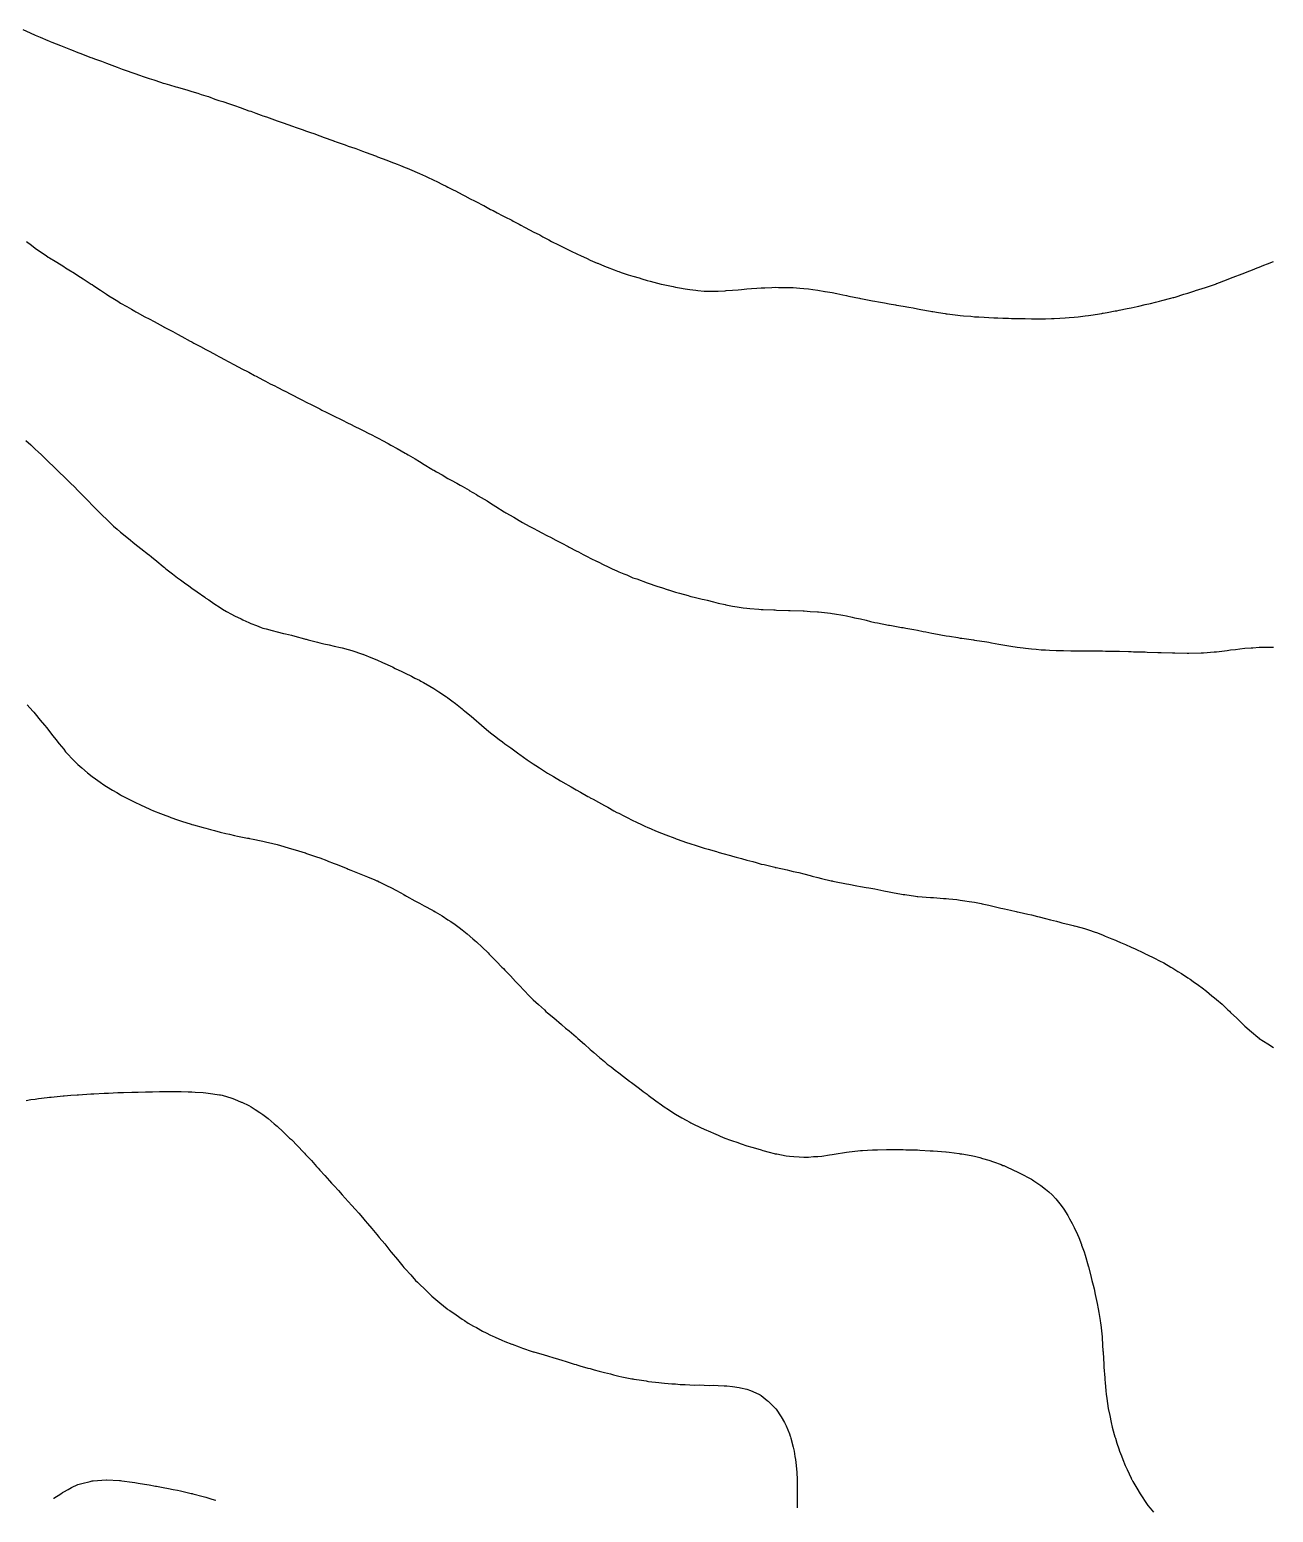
# Model space of a CAD drawing. Extents: x -717078 to -715000, y -984629 to -984000.
# Drawn here: x -715087.9 to -715000.5, y -984490.8 to -984386.6 of the extents above; entities that cross this region are included whole.
import ezdxf

# ---------------------------------------------------------------- set-up
doc = ezdxf.new("R2010")
doc.units = 0
doc.layers.add('buffer_B2_0_1_clip', color=7, linetype='Continuous')

msp = doc.modelspace()

# ---------------------------------------------------------------- linework, layer by layer
at = {"layer": 'buffer_B2_0_1_clip'}
for points in [[(-715088.38, -984386.62), (-715087.85, -984386.85), (-715087.5, -984387.02), (-715087.15, -984387.15), (-715086.61, -984387.39), (-715086.5, -984387.44), (-715086.45, -984387.45), (-715086.34, -984387.5), (-715085.73, -984387.73), (-715085.5, -984387.83), (-715085.02, -984388.02), (-715084.96, -984388.04), (-715084.5, -984388.23), (-715084.3, -984388.3), (-715083.79, -984388.5), (-715083.58, -984388.58), (-715083.5, -984388.61), (-715083.33, -984388.67), (-715082.84, -984388.84), (-715082.5, -984388.98), (-715082.12, -984389.12), (-715081.73, -984389.27), (-715081.5, -984389.36), (-715081.39, -984389.39), (-715081.1, -984389.5), (-715080.65, -984389.65), (-715080.5, -984389.71), (-715080.18, -984389.82), (-715079.91, -984389.91), (-715079.5, -984390.05), (-715079.16, -984390.16), (-715078.69, -984390.31), (-715078.5, -984390.38), (-715078.4, -984390.4), (-715078.07, -984390.5), (-715077.63, -984390.63), (-715077.5, -984390.66), (-715077.27, -984390.73), (-715076.85, -984390.85), (-715076.5, -984390.96), (-715076.08, -984391.08), (-715075.83, -984391.17), (-715075.5, -984391.28), (-715075.33, -984391.33), (-715074.87, -984391.5), (-715074.59, -984391.59), (-715074.5, -984391.62), (-715074.32, -984391.68), (-715073.84, -984391.84), (-715073.5, -984391.96), (-715073.1, -984392.1), (-715072.79, -984392.21), (-715072.5, -984392.32), (-715072.36, -984392.36), (-715072, -984392.5), (-715071.63, -984392.63), (-715071.5, -984392.67), (-715071.24, -984392.76), (-715070.88, -984392.88), (-715070.5, -984393.02), (-715070.14, -984393.14), (-715069.69, -984393.31), (-715069.5, -984393.38), (-715069.41, -984393.41), (-715069.17, -984393.5), (-715068.67, -984393.67), (-715068.5, -984393.73), (-715068.15, -984393.85), (-715067.93, -984393.93), (-715067.5, -984394.08), (-715067.19, -984394.19), (-715066.58, -984394.42), (-715066.5, -984394.45), (-715066.46, -984394.46), (-715066.36, -984394.5), (-715065.72, -984394.72), (-715065.5, -984394.8), (-715065.04, -984394.96), (-715064.98, -984394.98), (-715064.5, -984395.16), (-715064.25, -984395.25), (-715063.59, -984395.5), (-715063.52, -984395.52), (-715063.5, -984395.53), (-715063.45, -984395.55), (-715062.79, -984395.79), (-715062.5, -984395.9), (-715062.07, -984396.07), (-715061.84, -984396.16), (-715061.5, -984396.3), (-715061.36, -984396.36), (-715061.04, -984396.5), (-715060.66, -984396.66), (-715060.5, -984396.73), (-715060.08, -984396.92), (-715059.97, -984396.97), (-715059.5, -984397.2), (-715059.29, -984397.29), (-715058.89, -984397.5), (-715058.63, -984397.63), (-715058.5, -984397.69), (-715058.12, -984397.88), (-715057.96, -984397.96), (-715057.5, -984398.2), (-715057.3, -984398.3), (-715056.93, -984398.5), (-715056.64, -984398.64), (-715056.5, -984398.72), (-715056.05, -984398.95), (-715055.98, -984398.98), (-715055.5, -984399.25), (-715055.33, -984399.33), (-715055.03, -984399.5), (-715054.68, -984399.68), (-715054.5, -984399.78), (-715054.02, -984400.02), (-715053.92, -984400.07), (-715053.5, -984400.3), (-715053.37, -984400.37), (-715053.13, -984400.5), (-715052.71, -984400.71), (-715052.5, -984400.82), (-715052.05, -984401.05), (-715051.82, -984401.18), (-715051.5, -984401.35), (-715051.4, -984401.4), (-715051.21, -984401.5), (-715050.74, -984401.74), (-715050.5, -984401.86), (-715050.07, -984402.07), (-715049.8, -984402.2), (-715049.5, -984402.35), (-715049.4, -984402.4), (-715049.19, -984402.5), (-715048.71, -984402.71), (-715048.5, -984402.81), (-715048.02, -984403.02), (-715047.96, -984403.04), (-715047.5, -984403.24), (-715047.31, -984403.31), (-715046.82, -984403.5), (-715046.59, -984403.59), (-715046.5, -984403.62), (-715046.32, -984403.68), (-715045.84, -984403.84), (-715045.5, -984403.95), (-715045.07, -984404.07), (-715044.87, -984404.13), (-715044.5, -984404.24), (-715044.29, -984404.29), (-715043.51, -984404.5), (-715043.5, -984404.5), (-715043.5, -984404.5), (-715043.5, -984404.5), (-715042.68, -984404.68), (-715042.5, -984404.72), (-715042.23, -984404.77), (-715041.84, -984404.84), (-715041.5, -984404.89), (-715041.07, -984404.93), (-715040.94, -984404.94), (-715040.5, -984404.99), (-715040.01, -984404.99), (-715039.99, -984404.99), (-715039.5, -984405), (-715039.03, -984404.97), (-715038.96, -984404.96), (-715038.5, -984404.93), (-715038.1, -984404.9), (-715037.88, -984404.88), (-715037.5, -984404.84), (-715037.18, -984404.82), (-715036.79, -984404.79), (-715036.5, -984404.77), (-715036.24, -984404.76), (-715035.73, -984404.73), (-715035.5, -984404.72), (-715035.27, -984404.73), (-715034.73, -984404.73), (-715034.5, -984404.73), (-715034.25, -984404.75), (-715033.78, -984404.78), (-715033.5, -984404.8), (-715033.16, -984404.84), (-715032.87, -984404.87), (-715032.5, -984404.92), (-715032.01, -984405.01), (-715031.99, -984405.01), (-715031.5, -984405.1), (-715031.17, -984405.17), (-715030.75, -984405.25), (-715030.5, -984405.3), (-715030.34, -984405.34), (-715029.59, -984405.5), (-715029.51, -984405.51), (-715029.5, -984405.52), (-715029.48, -984405.52), (-715028.67, -984405.67), (-715028.5, -984405.71), (-715028.25, -984405.75), (-715027.82, -984405.82), (-715027.5, -984405.88), (-715027.04, -984405.96), (-715026.97, -984405.97), (-715026.5, -984406.06), (-715026.12, -984406.12), (-715025.82, -984406.18), (-715025.5, -984406.24), (-715025.28, -984406.28), (-715024.6, -984406.4), (-715024.5, -984406.42), (-715024.43, -984406.43), (-715024.03, -984406.5), (-715023.57, -984406.57), (-715023.5, -984406.58), (-715023.41, -984406.59), (-715022.68, -984406.68), (-715022.5, -984406.7), (-715022.28, -984406.72), (-715021.76, -984406.76), (-715021.5, -984406.79), (-715021.2, -984406.8), (-715020.83, -984406.83), (-715020.5, -984406.85), (-715020.14, -984406.86), (-715019.87, -984406.87), (-715019.5, -984406.89), (-715019.1, -984406.9), (-715018.91, -984406.91), (-715018.5, -984406.92), (-715018.07, -984406.93), (-715017.93, -984406.93), (-715017.5, -984406.94), (-715017.06, -984406.94), (-715016.94, -984406.94), (-715016.5, -984406.94), (-715016.08, -984406.92), (-715015.91, -984406.91), (-715015.5, -984406.9), (-715015.13, -984406.87), (-715014.85, -984406.85), (-715014.5, -984406.82), (-715014.21, -984406.79), (-715013.73, -984406.73), (-715013.5, -984406.7), (-715013.32, -984406.68), (-715012.56, -984406.56), (-715012.5, -984406.55), (-715012.45, -984406.55), (-715012.18, -984406.5), (-715011.61, -984406.39), (-715011.5, -984406.37), (-715011.34, -984406.34), (-715010.78, -984406.22), (-715010.5, -984406.17), (-715010.07, -984406.07), (-715009.95, -984406.05), (-715009.5, -984405.94), (-715009.14, -984405.86), (-715008.77, -984405.77), (-715008.5, -984405.71), (-715008.34, -984405.66), (-715007.71, -984405.5), (-715007.55, -984405.45), (-715007.5, -984405.44), (-715007.41, -984405.41), (-715006.78, -984405.22), (-715006.5, -984405.13), (-715006.02, -984404.98), (-715005.96, -984404.96), (-715005.5, -984404.81), (-715005.27, -984404.73), (-715004.57, -984404.5), (-715004.52, -984404.48), (-715004.5, -984404.47), (-715004.46, -984404.46), (-715003.8, -984404.2), (-715003.5, -984404.09), (-715002.5, -984403.7), (-715002.35, -984403.65), (-715001.97, -984403.5), (-715001.64, -984403.36), (-715001.5, -984403.31), (-715001.18, -984403.18), (-715000.92, -984403.08), (-715000.5, -984402.91)], [(-715088.11, -984401.5), (-715087.77, -984401.77), (-715087.5, -984401.97), (-715087.19, -984402.19), (-715086.74, -984402.5), (-715086.6, -984402.6), (-715086.5, -984402.66), (-715086.1, -984402.9), (-715085.97, -984402.97), (-715085.5, -984403.27), (-715085.36, -984403.36), (-715085.13, -984403.5), (-715084.74, -984403.74), (-715084.5, -984403.89), (-715084.12, -984404.12), (-715083.56, -984404.5), (-715083.52, -984404.52), (-715083.5, -984404.54), (-715083.38, -984404.62), (-715082.92, -984404.92), (-715082.5, -984405.21), (-715082.32, -984405.32), (-715082.04, -984405.5), (-715081.7, -984405.7), (-715081.5, -984405.83), (-715081.07, -984406.07), (-715080.73, -984406.27), (-715080.5, -984406.4), (-715080.44, -984406.44), (-715080.33, -984406.5), (-715079.79, -984406.79), (-715079.5, -984406.95), (-715079.14, -984407.14), (-715078.52, -984407.48), (-715078.5, -984407.49), (-715078.49, -984407.49), (-715078.48, -984407.5), (-715077.84, -984407.84), (-715077.5, -984408.03), (-715077.19, -984408.19), (-715076.62, -984408.5), (-715076.54, -984408.54), (-715076.5, -984408.56), (-715076.36, -984408.64), (-715075.89, -984408.89), (-715075.5, -984409.1), (-715075.23, -984409.23), (-715074.75, -984409.5), (-715074.59, -984409.59), (-715074.5, -984409.63), (-715074.21, -984409.79), (-715073.93, -984409.93), (-715073.5, -984410.17), (-715073.28, -984410.28), (-715072.88, -984410.5), (-715072.63, -984410.63), (-715072.5, -984410.7), (-715072.08, -984410.92), (-715071.98, -984410.98), (-715071.5, -984411.23), (-715071.32, -984411.32), (-715070.98, -984411.5), (-715070.66, -984411.66), (-715070.5, -984411.75), (-715070, -984412), (-715069.99, -984412.01), (-715069.5, -984412.27), (-715069.34, -984412.34), (-715069.04, -984412.5), (-715068.68, -984412.68), (-715068.5, -984412.77), (-715068.01, -984413.01), (-715067.96, -984413.04), (-715067.5, -984413.27), (-715067.35, -984413.35), (-715067.05, -984413.5), (-715066.68, -984413.68), (-715066.5, -984413.77), (-715066.01, -984414.01), (-715065.96, -984414.04), (-715065.5, -984414.27), (-715065.35, -984414.35), (-715065.05, -984414.5), (-715064.68, -984414.68), (-715064.5, -984414.77), (-715064.02, -984415.02), (-715063.95, -984415.05), (-715063.5, -984415.28), (-715063.36, -984415.36), (-715063.09, -984415.5), (-715062.7, -984415.7), (-715062.5, -984415.81), (-715062.06, -984416.06), (-715061.79, -984416.21), (-715061.5, -984416.38), (-715061.42, -984416.42), (-715061.29, -984416.5), (-715060.79, -984416.79), (-715060.5, -984416.97), (-715060.17, -984417.17), (-715059.64, -984417.5), (-715059.55, -984417.55), (-715059.5, -984417.58), (-715059.31, -984417.69), (-715058.91, -984417.91), (-715058.5, -984418.15), (-715058.27, -984418.27), (-715057.88, -984418.5), (-715057.63, -984418.63), (-715057.5, -984418.71), (-715057.01, -984418.99), (-715057, -984419), (-715056.5, -984419.29), (-715056.37, -984419.37), (-715056.16, -984419.5), (-715055.74, -984419.74), (-715055.5, -984419.89), (-715055.13, -984420.13), (-715054.55, -984420.5), (-715054.52, -984420.52), (-715054.5, -984420.53), (-715054.43, -984420.57), (-715053.88, -984420.88), (-715053.5, -984421.11), (-715053.25, -984421.25), (-715052.8, -984421.5), (-715052.6, -984421.6), (-715052.5, -984421.66), (-715052.17, -984421.83), (-715051.95, -984421.95), (-715051.5, -984422.19), (-715051.29, -984422.29), (-715050.91, -984422.5), (-715050.64, -984422.64), (-715050.5, -984422.71), (-715050.06, -984422.94), (-715049.98, -984422.98), (-715049.5, -984423.24), (-715049.32, -984423.32), (-715049, -984423.5), (-715048.66, -984423.66), (-715048.5, -984423.75), (-715048.01, -984423.99), (-715048, -984424), (-715047.5, -984424.25), (-715047.33, -984424.33), (-715046.97, -984424.5), (-715046.64, -984424.64), (-715046.5, -984424.71), (-715046.14, -984424.86), (-715045.94, -984424.94), (-715045.5, -984425.13), (-715045.22, -984425.22), (-715044.5, -984425.5), (-715044.5, -984425.5), (-715044.5, -984425.5), (-715044.5, -984425.5), (-715043.75, -984425.75), (-715043.5, -984425.83), (-715043.02, -984425.98), (-715042.99, -984425.99), (-715042.5, -984426.15), (-715042.22, -984426.22), (-715041.61, -984426.39), (-715041.5, -984426.42), (-715041.44, -984426.44), (-715041.19, -984426.5), (-715040.63, -984426.63), (-715040.5, -984426.67), (-715040.28, -984426.72), (-715039.83, -984426.83), (-715039.5, -984426.91), (-715039.02, -984427.02), (-715038.97, -984427.03), (-715038.5, -984427.13), (-715038.18, -984427.18), (-715037.76, -984427.24), (-715037.5, -984427.28), (-715037.29, -984427.29), (-715036.65, -984427.35), (-715036.5, -984427.36), (-715036.36, -984427.36), (-715035.6, -984427.4), (-715035.5, -984427.4), (-715035.41, -984427.41), (-715034.56, -984427.44), (-715034.5, -984427.44), (-715034.44, -984427.44), (-715033.53, -984427.47), (-715033.5, -984427.47), (-715033.47, -984427.47), (-715033.05, -984427.5), (-715032.53, -984427.53), (-715032.5, -984427.53), (-715032.46, -984427.54), (-715031.62, -984427.62), (-715031.5, -984427.64), (-715031.33, -984427.67), (-715030.76, -984427.76), (-715030.5, -984427.81), (-715030.1, -984427.9), (-715029.94, -984427.94), (-715029.5, -984428.03), (-715029.12, -984428.12), (-715028.8, -984428.2), (-715028.5, -984428.27), (-715028.31, -984428.31), (-715027.54, -984428.46), (-715027.5, -984428.47), (-715027.47, -984428.47), (-715027.33, -984428.5), (-715026.62, -984428.62), (-715026.5, -984428.64), (-715026.33, -984428.67), (-715025.77, -984428.77), (-715025.5, -984428.82), (-715025.1, -984428.9), (-715024.93, -984428.93), (-715024.5, -984429.02), (-715024.1, -984429.1), (-715023.86, -984429.14), (-715023.5, -984429.21), (-715023.25, -984429.25), (-715022.66, -984429.34), (-715022.5, -984429.37), (-715022.38, -984429.38), (-715021.58, -984429.5), (-715021.51, -984429.51), (-715021.5, -984429.51), (-715021.49, -984429.51), (-715020.64, -984429.64), (-715020.5, -984429.66), (-715020.3, -984429.7), (-715019.79, -984429.79), (-715019.5, -984429.85), (-715019.08, -984429.92), (-715018.95, -984429.95), (-715018.5, -984430.02), (-715018.07, -984430.07), (-715017.91, -984430.09), (-715017.5, -984430.14), (-715017.16, -984430.16), (-715016.81, -984430.19), (-715016.5, -984430.21), (-715016.22, -984430.22), (-715015.76, -984430.24), (-715015.5, -984430.24), (-715015.25, -984430.25), (-715014.74, -984430.26), (-715014.5, -984430.26), (-715014.27, -984430.27), (-715013.73, -984430.27), (-715013.5, -984430.27), (-715013.28, -984430.28), (-715012.72, -984430.28), (-715012.5, -984430.28), (-715012.29, -984430.29), (-715011.7, -984430.3), (-715011.5, -984430.3), (-715011.3, -984430.3), (-715010.68, -984430.32), (-715010.5, -984430.32), (-715010.33, -984430.33), (-715009.65, -984430.35), (-715009.5, -984430.35), (-715009.36, -984430.36), (-715008.62, -984430.38), (-715008.5, -984430.39), (-715008.39, -984430.39), (-715007.58, -984430.42), (-715007.5, -984430.42), (-715007.42, -984430.42), (-715006.56, -984430.44), (-715006.5, -984430.44), (-715006.44, -984430.44), (-715005.58, -984430.42), (-715005.5, -984430.42), (-715005.41, -984430.41), (-715004.65, -984430.35), (-715004.5, -984430.34), (-715004.31, -984430.31), (-715003.75, -984430.25), (-715003.5, -984430.21), (-715003.17, -984430.17), (-715002.86, -984430.14), (-715002.5, -984430.09), (-715002.05, -984430.05), (-715001.95, -984430.05), (-715001.5, -984430.01), (-715001.01, -984430.01), (-715000.99, -984430.01), (-715000.5, -984430)], [(-715088.15, -984415.5), (-715087.8, -984415.8), (-715087.5, -984416.09), (-715087.29, -984416.29), (-715087.06, -984416.5), (-715086.77, -984416.77), (-715086.5, -984417.05), (-715086.27, -984417.27), (-715086.03, -984417.5), (-715085.76, -984417.76), (-715085.5, -984418.02), (-715085.25, -984418.25), (-715085.01, -984418.5), (-715084.75, -984418.75), (-715084.5, -984419.01), (-715084.25, -984419.25), (-715084.02, -984419.5), (-715083.76, -984419.76), (-715083.5, -984420.03), (-715083.26, -984420.26), (-715083.03, -984420.5), (-715082.76, -984420.76), (-715082.5, -984421.02), (-715082.25, -984421.25), (-715081.99, -984421.5), (-715081.73, -984421.73), (-715081.5, -984421.93), (-715081.19, -984422.19), (-715080.81, -984422.5), (-715080.64, -984422.64), (-715080.5, -984422.75), (-715080.07, -984423.07), (-715079.54, -984423.5), (-715079.52, -984423.52), (-715079.5, -984423.53), (-715079.33, -984423.67), (-715078.96, -984423.96), (-715078.5, -984424.35), (-715078.41, -984424.41), (-715078.31, -984424.5), (-715077.85, -984424.85), (-715077.5, -984425.14), (-715077.29, -984425.29), (-715077.01, -984425.5), (-715076.71, -984425.71), (-715076.5, -984425.87), (-715076.12, -984426.12), (-715075.59, -984426.5), (-715075.54, -984426.54), (-715075.5, -984426.56), (-715075.31, -984426.69), (-715074.94, -984426.94), (-715074.5, -984427.23), (-715074.33, -984427.33), (-715074.06, -984427.5), (-715073.7, -984427.7), (-715073.5, -984427.81), (-715073.03, -984428.03), (-715072.91, -984428.09), (-715072.5, -984428.29), (-715072.35, -984428.35), (-715071.96, -984428.5), (-715071.62, -984428.62), (-715071.5, -984428.67), (-715071.27, -984428.73), (-715070.84, -984428.84), (-715070.5, -984428.94), (-715070.05, -984429.05), (-715069.92, -984429.08), (-715069.5, -984429.18), (-715069.25, -984429.25), (-715068.57, -984429.43), (-715068.5, -984429.45), (-715068.46, -984429.46), (-715068.32, -984429.5), (-715067.67, -984429.67), (-715067.5, -984429.71), (-715067.23, -984429.77), (-715066.85, -984429.85), (-715066.5, -984429.94), (-715066.04, -984430.04), (-715065.93, -984430.07), (-715065.5, -984430.18), (-715065.25, -984430.25), (-715064.51, -984430.5), (-715064.5, -984430.5), (-715064.5, -984430.5), (-715064.49, -984430.51), (-715063.79, -984430.79), (-715063.5, -984430.9), (-715063.09, -984431.09), (-715062.77, -984431.23), (-715062.5, -984431.35), (-715062.4, -984431.4), (-715062.2, -984431.5), (-715061.73, -984431.73), (-715061.5, -984431.83), (-715061.06, -984432.06), (-715060.82, -984432.18), (-715060.5, -984432.34), (-715060.4, -984432.4), (-715060.22, -984432.5), (-715059.76, -984432.76), (-715059.5, -984432.91), (-715059.14, -984433.14), (-715058.6, -984433.5), (-715058.54, -984433.54), (-715058.5, -984433.57), (-715058.22, -984433.78), (-715057.97, -984433.97), (-715057.5, -984434.35), (-715057.42, -984434.42), (-715057.32, -984434.5), (-715056.87, -984434.87), (-715056.5, -984435.19), (-715056.33, -984435.33), (-715056.15, -984435.5), (-715055.79, -984435.79), (-715055.5, -984436.03), (-715055.23, -984436.23), (-715054.9, -984436.5), (-715054.67, -984436.67), (-715054.5, -984436.8), (-715054.08, -984437.08), (-715053.52, -984437.5), (-715053.51, -984437.51), (-715053.5, -984437.52), (-715053.44, -984437.56), (-715052.92, -984437.92), (-715052.5, -984438.21), (-715052.32, -984438.32), (-715052.06, -984438.5), (-715051.72, -984438.72), (-715051.5, -984438.86), (-715051.09, -984439.09), (-715050.6, -984439.4), (-715050.5, -984439.46), (-715050.47, -984439.47), (-715050.43, -984439.5), (-715049.83, -984439.83), (-715049.5, -984440.03), (-715049.19, -984440.19), (-715048.66, -984440.5), (-715048.56, -984440.56), (-715048.5, -984440.59), (-715048.3, -984440.7), (-715047.91, -984440.91), (-715047.5, -984441.14), (-715047.26, -984441.26), (-715046.84, -984441.5), (-715046.62, -984441.62), (-715046.5, -984441.68), (-715046.14, -984441.86), (-715045.95, -984441.95), (-715045.5, -984442.19), (-715045.29, -984442.29), (-715044.85, -984442.5), (-715044.61, -984442.61), (-715044.5, -984442.66), (-715044.22, -984442.78), (-715043.91, -984442.91), (-715043.5, -984443.08), (-715043.19, -984443.19), (-715042.56, -984443.44), (-715042.5, -984443.46), (-715042.47, -984443.47), (-715042.4, -984443.5), (-715041.73, -984443.73), (-715041.5, -984443.81), (-715041.05, -984443.95), (-715040.98, -984443.98), (-715040.5, -984444.13), (-715040.21, -984444.21), (-715039.62, -984444.38), (-715039.5, -984444.42), (-715039.43, -984444.43), (-715039.19, -984444.5), (-715038.64, -984444.64), (-715038.5, -984444.69), (-715038.24, -984444.76), (-715037.86, -984444.86), (-715037.5, -984444.97), (-715037.08, -984445.08), (-715036.85, -984445.15), (-715036.5, -984445.25), (-715036.29, -984445.29), (-715035.52, -984445.48), (-715035.5, -984445.49), (-715035.49, -984445.49), (-715035.43, -984445.5), (-715034.66, -984445.66), (-715034.5, -984445.7), (-715034.23, -984445.77), (-715033.85, -984445.85), (-715033.5, -984445.94), (-715033.05, -984446.05), (-715032.91, -984446.09), (-715032.5, -984446.19), (-715032.26, -984446.26), (-715031.58, -984446.42), (-715031.5, -984446.44), (-715031.45, -984446.45), (-715031.22, -984446.5), (-715030.62, -984446.62), (-715030.5, -984446.64), (-715030.33, -984446.67), (-715029.77, -984446.77), (-715029.5, -984446.82), (-715029.11, -984446.89), (-715028.92, -984446.92), (-715028.5, -984447), (-715028.09, -984447.09), (-715027.87, -984447.13), (-715027.5, -984447.2), (-715027.25, -984447.25), (-715026.64, -984447.36), (-715026.5, -984447.39), (-715026.4, -984447.4), (-715025.64, -984447.5), (-715025.52, -984447.52), (-715025.5, -984447.52), (-715025.48, -984447.52), (-715024.59, -984447.59), (-715024.5, -984447.6), (-715024.39, -984447.61), (-715023.67, -984447.67), (-715023.5, -984447.68), (-715023.3, -984447.7), (-715022.75, -984447.75), (-715022.5, -984447.78), (-715022.17, -984447.83), (-715021.88, -984447.88), (-715021.5, -984447.94), (-715021.03, -984448.03), (-715020.95, -984448.05), (-715020.5, -984448.14), (-715020.21, -984448.21), (-715019.66, -984448.34), (-715019.5, -984448.38), (-715019.4, -984448.4), (-715018.96, -984448.5), (-715018.58, -984448.58), (-715018.5, -984448.6), (-715018.37, -984448.63), (-715017.76, -984448.76), (-715017.5, -984448.82), (-715017.07, -984448.93), (-715016.96, -984448.96), (-715016.5, -984449.07), (-715016.16, -984449.16), (-715015.73, -984449.27), (-715015.5, -984449.33), (-715015.37, -984449.37), (-715014.85, -984449.5), (-715014.57, -984449.57), (-715014.5, -984449.59), (-715014.38, -984449.62), (-715013.78, -984449.78), (-715013.5, -984449.87), (-715013.03, -984450.03), (-715012.93, -984450.07), (-715012.5, -984450.23), (-715012.31, -984450.31), (-715011.86, -984450.5), (-715011.6, -984450.6), (-715011.5, -984450.65), (-715011.24, -984450.76), (-715010.9, -984450.9), (-715010.5, -984451.09), (-715010.21, -984451.21), (-715009.62, -984451.5), (-715009.54, -984451.54), (-715009.5, -984451.56), (-715009.39, -984451.61), (-715008.86, -984451.86), (-715008.5, -984452.04), (-715008.2, -984452.2), (-715007.7, -984452.5), (-715007.57, -984452.57), (-715007.5, -984452.61), (-715007.2, -984452.8), (-715006.95, -984452.95), (-715006.5, -984453.25), (-715006.35, -984453.35), (-715006.14, -984453.5), (-715005.76, -984453.76), (-715005.5, -984453.95), (-715005.19, -984454.19), (-715004.82, -984454.5), (-715004.64, -984454.64), (-715004.5, -984454.76), (-715004.1, -984455.1), (-715003.69, -984455.5), (-715003.59, -984455.59), (-715003.5, -984455.67), (-715003.07, -984456.07), (-715002.65, -984456.5), (-715002.57, -984456.57), (-715002.5, -984456.64), (-715002.03, -984457.03), (-715001.58, -984457.42), (-715001.5, -984457.49), (-715001.49, -984457.49), (-715001.49, -984457.5), (-715000.89, -984457.89), (-715000.5, -984458.14)], [(-715088.06, -984434.06), (-715087.67, -984434.5), (-715087.59, -984434.59), (-715087.5, -984434.7), (-715087.14, -984435.14), (-715086.84, -984435.5), (-715086.69, -984435.69), (-715086.5, -984435.94), (-715086.25, -984436.25), (-715086.06, -984436.5), (-715085.81, -984436.81), (-715085.5, -984437.18), (-715085.36, -984437.36), (-715085.23, -984437.5), (-715084.87, -984437.87), (-715084.5, -984438.25), (-715084.37, -984438.37), (-715084.22, -984438.5), (-715083.83, -984438.83), (-715083.5, -984439.09), (-715083.27, -984439.27), (-715082.94, -984439.5), (-715082.68, -984439.68), (-715082.5, -984439.79), (-715082.06, -984440.06), (-715081.77, -984440.23), (-715081.5, -984440.39), (-715081.43, -984440.43), (-715081.3, -984440.5), (-715080.77, -984440.77), (-715080.5, -984440.91), (-715080.1, -984441.1), (-715079.74, -984441.26), (-715079.5, -984441.37), (-715079.41, -984441.41), (-715079.19, -984441.5), (-715078.7, -984441.7), (-715078.5, -984441.78), (-715078.06, -984441.94), (-715077.97, -984441.97), (-715077.5, -984442.14), (-715077.23, -984442.23), (-715076.55, -984442.45), (-715076.5, -984442.46), (-715076.47, -984442.47), (-715076.38, -984442.5), (-715075.69, -984442.69), (-715075.5, -984442.74), (-715075.18, -984442.82), (-715074.9, -984442.9), (-715074.5, -984443), (-715074.1, -984443.1), (-715073.85, -984443.15), (-715073.5, -984443.24), (-715073.28, -984443.28), (-715072.58, -984443.42), (-715072.5, -984443.44), (-715072.45, -984443.45), (-715072.19, -984443.5), (-715071.62, -984443.62), (-715071.5, -984443.64), (-715071.32, -984443.68), (-715070.81, -984443.81), (-715070.5, -984443.88), (-715070.02, -984444.02), (-715069.96, -984444.04), (-715069.5, -984444.17), (-715069.24, -984444.24), (-715068.54, -984444.46), (-715068.5, -984444.47), (-715068.48, -984444.48), (-715068.43, -984444.5), (-715067.74, -984444.74), (-715067.5, -984444.82), (-715067.01, -984445.01), (-715066.98, -984445.02), (-715066.5, -984445.21), (-715066.29, -984445.29), (-715065.77, -984445.5), (-715065.57, -984445.57), (-715065.5, -984445.6), (-715065.33, -984445.67), (-715064.86, -984445.86), (-715064.5, -984446), (-715064.14, -984446.14), (-715063.64, -984446.36), (-715063.5, -984446.42), (-715063.44, -984446.44), (-715063.33, -984446.5), (-715062.77, -984446.77), (-715062.5, -984446.9), (-715062.12, -984447.12), (-715061.6, -984447.4), (-715061.5, -984447.45), (-715061.47, -984447.47), (-715061.42, -984447.5), (-715060.83, -984447.83), (-715060.5, -984448), (-715060.18, -984448.18), (-715059.58, -984448.5), (-715059.53, -984448.53), (-715059.5, -984448.54), (-715059.39, -984448.61), (-715058.9, -984448.9), (-715058.5, -984449.16), (-715058.29, -984449.29), (-715057.99, -984449.5), (-715057.71, -984449.71), (-715057.5, -984449.87), (-715057.15, -984450.15), (-715056.75, -984450.5), (-715056.62, -984450.62), (-715056.5, -984450.72), (-715056.1, -984451.1), (-715055.68, -984451.5), (-715055.59, -984451.59), (-715055.5, -984451.68), (-715055.09, -984452.09), (-715054.7, -984452.5), (-715054.6, -984452.6), (-715054.5, -984452.71), (-715054.11, -984453.11), (-715053.76, -984453.5), (-715053.63, -984453.63), (-715053.5, -984453.77), (-715053.14, -984454.14), (-715052.78, -984454.5), (-715052.64, -984454.64), (-715052.5, -984454.78), (-715052.13, -984455.13), (-715051.72, -984455.5), (-715051.61, -984455.61), (-715051.5, -984455.7), (-715051.06, -984456.06), (-715050.52, -984456.52), (-715050.5, -984456.55), (-715050.23, -984456.77), (-715049.98, -984456.98), (-715049.5, -984457.39), (-715049.44, -984457.44), (-715049.38, -984457.5), (-715048.91, -984457.91), (-715048.5, -984458.27), (-715048.38, -984458.38), (-715048.24, -984458.5), (-715047.84, -984458.84), (-715047.5, -984459.13), (-715047.3, -984459.3), (-715047.04, -984459.5), (-715046.74, -984459.74), (-715046.5, -984459.93), (-715046.17, -984460.17), (-715045.74, -984460.5), (-715045.6, -984460.6), (-715045.5, -984460.68), (-715045.03, -984461.03), (-715044.78, -984461.22), (-715044.5, -984461.43), (-715044.46, -984461.46), (-715044.42, -984461.5), (-715043.88, -984461.88), (-715043.5, -984462.16), (-715043.3, -984462.3), (-715043.01, -984462.5), (-715042.7, -984462.7), (-715042.5, -984462.82), (-715042.07, -984463.07), (-715041.75, -984463.25), (-715041.5, -984463.39), (-715041.43, -984463.43), (-715041.29, -984463.5), (-715040.75, -984463.75), (-715040.5, -984463.87), (-715040.06, -984464.06), (-715039.84, -984464.16), (-715039.5, -984464.31), (-715039.36, -984464.36), (-715039.04, -984464.5), (-715038.64, -984464.64), (-715038.5, -984464.7), (-715038.2, -984464.8), (-715037.9, -984464.9), (-715037.5, -984465.04), (-715037.14, -984465.14), (-715036.73, -984465.27), (-715036.5, -984465.34), (-715036.37, -984465.37), (-715035.92, -984465.5), (-715035.58, -984465.58), (-715035.5, -984465.6), (-715035.38, -984465.62), (-715034.74, -984465.74), (-715034.5, -984465.78), (-715034.2, -984465.8), (-715033.83, -984465.83), (-715033.5, -984465.85), (-715033.16, -984465.84), (-715032.81, -984465.81), (-715032.5, -984465.8), (-715032.23, -984465.77), (-715031.68, -984465.68), (-715031.5, -984465.66), (-715031.36, -984465.64), (-715030.5, -984465.5), (-715030.5, -984465.5), (-715030.5, -984465.5), (-715030.5, -984465.5), (-715029.5, -984465.38), (-715029.37, -984465.37), (-715028.67, -984465.33), (-715028.5, -984465.32), (-715028.32, -984465.32), (-715027.69, -984465.31), (-715027.5, -984465.3), (-715027.3, -984465.3), (-715026.69, -984465.31), (-715026.5, -984465.31), (-715026.32, -984465.32), (-715025.66, -984465.34), (-715025.5, -984465.34), (-715025.35, -984465.35), (-715024.61, -984465.39), (-715024.5, -984465.4), (-715024.4, -984465.4), (-715023.52, -984465.48), (-715023.5, -984465.48), (-715023.48, -984465.48), (-715023.29, -984465.5), (-715022.58, -984465.58), (-715022.5, -984465.6), (-715022.38, -984465.62), (-715021.73, -984465.73), (-715021.5, -984465.78), (-715021.12, -984465.88), (-715020.93, -984465.93), (-715020.5, -984466.05), (-715020.17, -984466.17), (-715019.63, -984466.37), (-715019.5, -984466.42), (-715019.44, -984466.44), (-715019.3, -984466.5), (-715018.75, -984466.75), (-715018.5, -984466.87), (-715018.08, -984467.08), (-715017.73, -984467.27), (-715017.5, -984467.39), (-715017.43, -984467.43), (-715017.32, -984467.5), (-715016.84, -984467.84), (-715016.5, -984468.1), (-715016.28, -984468.28), (-715016.05, -984468.5), (-715015.78, -984468.78), (-715015.5, -984469.13), (-715015.34, -984469.34), (-715015.23, -984469.5), (-715014.95, -984469.95), (-715014.82, -984470.18), (-715014.64, -984470.5), (-715014.59, -984470.59), (-715014.5, -984470.78), (-715014.27, -984471.27), (-715014.17, -984471.5), (-715013.99, -984471.99), (-715013.98, -984472.02), (-715013.8, -984472.5), (-715013.73, -984472.73), (-715013.51, -984473.49), (-715013.51, -984473.5), (-715013.51, -984473.51), (-715013.5, -984473.53), (-715013.3, -984474.3), (-715013.25, -984474.5), (-715013.17, -984474.83), (-715013.1, -984475.1), (-715013.01, -984475.5), (-715012.92, -984475.92), (-715012.88, -984476.12), (-715012.8, -984476.5), (-715012.76, -984476.76), (-715012.67, -984477.33), (-715012.64, -984477.5), (-715012.63, -984477.63), (-715012.54, -984478.46), (-715012.54, -984478.5), (-715012.53, -984478.53), (-715012.5, -984479.02), (-715012.47, -984479.47), (-715012.46, -984479.5), (-715012.46, -984479.54), (-715012.41, -984480.41), (-715012.41, -984480.5), (-715012.4, -984480.6), (-715012.35, -984481.35), (-715012.34, -984481.5), (-715012.32, -984481.68), (-715012.26, -984482.26), (-715012.24, -984482.5), (-715012.2, -984482.8), (-715012.15, -984483.15), (-715012.1, -984483.5), (-715012, -984484), (-715012, -984484), (-715011.9, -984484.5), (-715011.82, -984484.82), (-715011.68, -984485.32), (-715011.64, -984485.5), (-715011.6, -984485.6), (-715011.5, -984485.94), (-715011.35, -984486.35), (-715011.3, -984486.5), (-715011.17, -984486.83), (-715011.08, -984487.08), (-715010.91, -984487.5), (-715010.78, -984487.78), (-715010.5, -984488.4), (-715010.46, -984488.46), (-715010.45, -984488.5), (-715010.37, -984488.63), (-715010.1, -984489.1), (-715009.86, -984489.5), (-715009.72, -984489.72), (-715009.5, -984490.05), (-715009.31, -984490.31), (-715009.16, -984490.5), (-715008.91, -984490.8)], [(-715088.14, -984461.86), (-715087.8, -984461.8), (-715087.5, -984461.76), (-715087.27, -984461.73), (-715086.65, -984461.65), (-715086.5, -984461.64), (-715086.38, -984461.62), (-715085.54, -984461.54), (-715085.5, -984461.54), (-715085.46, -984461.54), (-715085, -984461.5), (-715084.54, -984461.46), (-715084.5, -984461.46), (-715084.46, -984461.46), (-715083.6, -984461.4), (-715083.5, -984461.39), (-715083.39, -984461.39), (-715082.65, -984461.35), (-715082.5, -984461.34), (-715082.34, -984461.34), (-715081.69, -984461.31), (-715081.5, -984461.3), (-715081.29, -984461.29), (-715080.72, -984461.28), (-715080.5, -984461.27), (-715080.27, -984461.27), (-715079.74, -984461.26), (-715079.5, -984461.25), (-715079.25, -984461.25), (-715078.76, -984461.24), (-715078.5, -984461.24), (-715078.24, -984461.24), (-715077.76, -984461.24), (-715077.5, -984461.24), (-715077.24, -984461.24), (-715076.75, -984461.25), (-715076.5, -984461.26), (-715076.27, -984461.27), (-715075.69, -984461.31), (-715075.5, -984461.32), (-715075.34, -984461.34), (-715074.54, -984461.46), (-715074.5, -984461.46), (-715074.47, -984461.47), (-715074.36, -984461.5), (-715073.69, -984461.69), (-715073.5, -984461.76), (-715073.03, -984461.97), (-715072.99, -984461.99), (-715072.5, -984462.22), (-715072.32, -984462.32), (-715072.04, -984462.5), (-715071.71, -984462.71), (-715071.5, -984462.85), (-715071.14, -984463.14), (-715070.7, -984463.5), (-715070.59, -984463.59), (-715070.5, -984463.67), (-715070.07, -984464.07), (-715069.62, -984464.5), (-715069.56, -984464.56), (-715069.5, -984464.61), (-715069.06, -984465.06), (-715068.65, -984465.5), (-715068.57, -984465.57), (-715068.5, -984465.65), (-715068.09, -984466.09), (-715067.73, -984466.5), (-715067.62, -984466.62), (-715067.5, -984466.75), (-715067.14, -984467.14), (-715066.83, -984467.5), (-715066.67, -984467.67), (-715066.5, -984467.86), (-715066.19, -984468.19), (-715065.92, -984468.5), (-715065.72, -984468.72), (-715065.5, -984468.96), (-715065.24, -984469.24), (-715065.02, -984469.5), (-715064.77, -984469.77), (-715064.5, -984470.09), (-715064.31, -984470.31), (-715064.15, -984470.5), (-715063.85, -984470.85), (-715063.5, -984471.28), (-715063.4, -984471.4), (-715063.32, -984471.5), (-715062.94, -984471.94), (-715062.5, -984472.5), (-715062.49, -984472.51), (-715062.04, -984473.04), (-715061.67, -984473.5), (-715061.59, -984473.59), (-715061.5, -984473.69), (-715061.11, -984474.11), (-715060.77, -984474.5), (-715060.63, -984474.63), (-715060.5, -984474.77), (-715060.13, -984475.13), (-715059.75, -984475.5), (-715059.62, -984475.62), (-715059.5, -984475.72), (-715059.07, -984476.07), (-715058.55, -984476.5), (-715058.52, -984476.52), (-715058.5, -984476.54), (-715058.37, -984476.63), (-715057.93, -984476.93), (-715057.5, -984477.22), (-715057.33, -984477.33), (-715057.07, -984477.5), (-715056.71, -984477.71), (-715056.5, -984477.82), (-715056.06, -984478.06), (-715055.81, -984478.19), (-715055.5, -984478.35), (-715055.4, -984478.4), (-715055.19, -984478.5), (-715054.71, -984478.71), (-715054.5, -984478.79), (-715054.02, -984478.98), (-715053.99, -984478.99), (-715053.5, -984479.18), (-715053.26, -984479.26), (-715052.57, -984479.5), (-715052.52, -984479.52), (-715052.5, -984479.52), (-715052.47, -984479.53), (-715051.74, -984479.74), (-715051.5, -984479.81), (-715051.05, -984479.95), (-715050.97, -984479.97), (-715050.5, -984480.11), (-715050.2, -984480.2), (-715049.62, -984480.38), (-715049.5, -984480.42), (-715049.44, -984480.44), (-715049.23, -984480.5), (-715048.66, -984480.66), (-715048.5, -984480.7), (-715048.22, -984480.78), (-715047.87, -984480.87), (-715047.5, -984480.98), (-715047.08, -984481.08), (-715046.86, -984481.14), (-715046.5, -984481.23), (-715046.27, -984481.27), (-715045.58, -984481.42), (-715045.5, -984481.43), (-715045.44, -984481.44), (-715045.05, -984481.5), (-715044.57, -984481.57), (-715044.5, -984481.58), (-715044.4, -984481.6), (-715043.67, -984481.67), (-715043.5, -984481.7), (-715043.28, -984481.72), (-715042.76, -984481.76), (-715042.5, -984481.78), (-715042.19, -984481.81), (-715041.82, -984481.82), (-715041.5, -984481.84), (-715041.14, -984481.86), (-715040.85, -984481.85), (-715040.5, -984481.87), (-715040.12, -984481.88), (-715039.87, -984481.87), (-715039.5, -984481.88), (-715039.09, -984481.91), (-715038.91, -984481.91), (-715038.5, -984481.95), (-715038.03, -984482.03), (-715037.95, -984482.05), (-715037.5, -984482.15), (-715037.23, -984482.23), (-715036.65, -984482.5), (-715036.55, -984482.55), (-715036.5, -984482.59), (-715036.06, -984482.94), (-715035.99, -984482.99), (-715035.5, -984483.47), (-715035.49, -984483.49), (-715035.48, -984483.5), (-715035.44, -984483.56), (-715035.08, -984484.08), (-715034.85, -984484.5), (-715034.73, -984484.73), (-715034.5, -984485.29), (-715034.44, -984485.44), (-715034.42, -984485.5), (-715034.4, -984485.6), (-715034.23, -984486.23), (-715034.17, -984486.5), (-715034.12, -984486.88), (-715034.08, -984487.08), (-715034.02, -984487.5), (-715033.99, -984487.99), (-715033.99, -984488.01), (-715033.96, -984488.5), (-715033.95, -984488.95), (-715033.96, -984489.04), (-715033.95, -984489.5), (-715033.95, -984489.95), (-715033.96, -984490.04), (-715033.96, -984490.48)], [(-715086.21, -984489.81), (-715086.2, -984489.8), (-715085.71, -984489.5), (-715085.59, -984489.41), (-715085.5, -984489.35), (-715085.19, -984489.19), (-715084.94, -984489.06), (-715084.5, -984488.85), (-715084.23, -984488.77), (-715083.63, -984488.63), (-715083.5, -984488.59), (-715083.42, -984488.58), (-715082.52, -984488.52), (-715082.5, -984488.52), (-715082.48, -984488.52), (-715081.57, -984488.57), (-715081.5, -984488.57), (-715081.42, -984488.58), (-715080.68, -984488.68), (-715080.5, -984488.7), (-715080.26, -984488.74), (-715079.82, -984488.82), (-715079.5, -984488.87), (-715079.05, -984488.95), (-715078.97, -984488.97), (-715078.5, -984489.05), (-715078.13, -984489.13), (-715077.81, -984489.19), (-715077.5, -984489.25), (-715077.3, -984489.3), (-715076.53, -984489.47), (-715076.5, -984489.48), (-715076.48, -984489.48), (-715076.42, -984489.5), (-715075.69, -984489.69), (-715075.5, -984489.73), (-715075.16, -984489.84), (-715074.92, -984489.92), (-715074.81, -984489.95)]]:
    msp.add_lwpolyline(points, dxfattribs=at)

doc.saveas('drawing.dxf')
